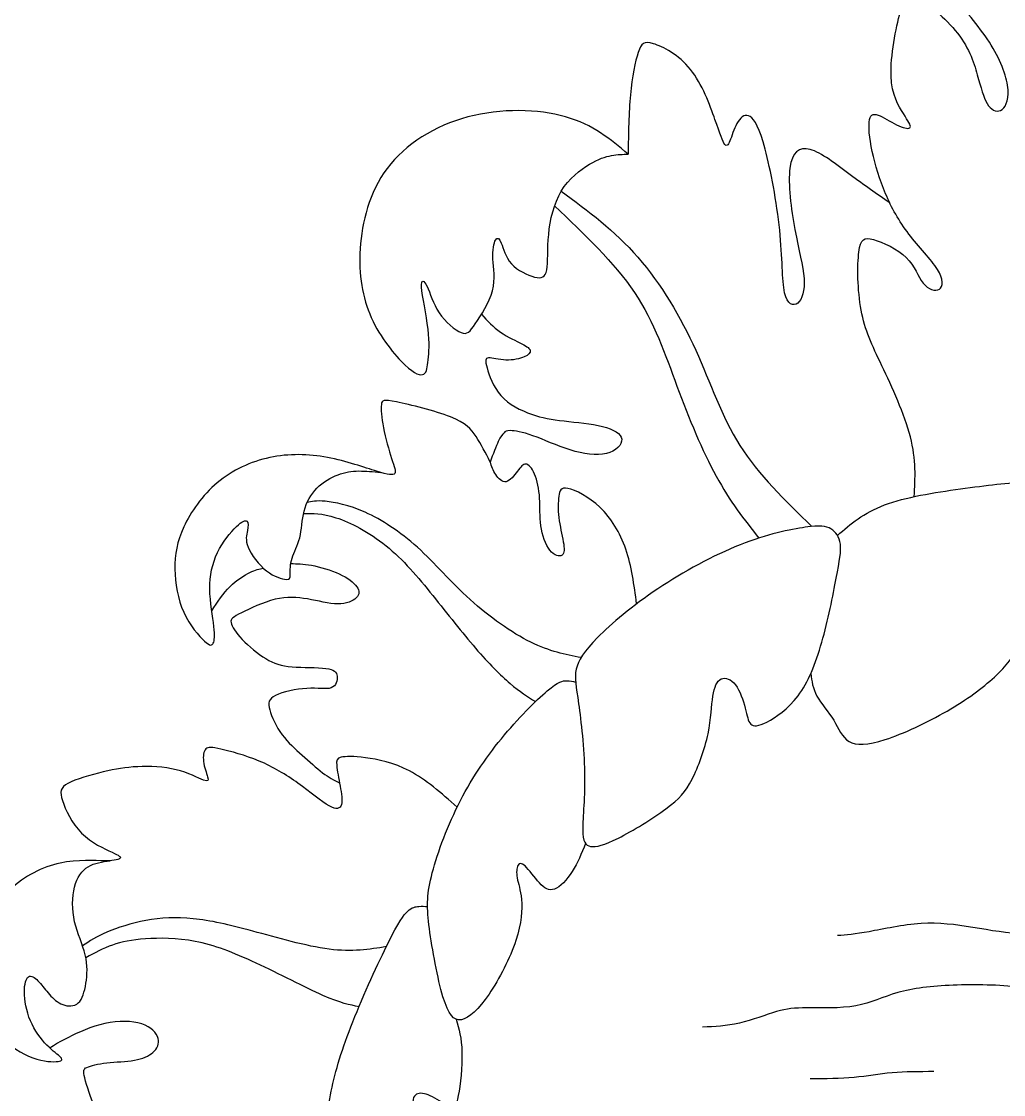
# Model space of a CAD drawing. Extents: x 0 to 176, y -12 to 176.
# Drawn here: x 29.08 to 47.76, y 82.77 to 103.18 of the extents above; entities that cross this region are included whole.
import ezdxf

# ---------------------------------------------------------------- set-up
doc = ezdxf.new("R2010")
doc.units = 0
doc.header["$MEASUREMENT"] = 0
doc.layers.add('LAYER_1', color=7, linetype='CONTINUOUS')

msp = doc.modelspace()

# ---------------------------------------------------------------- linework, layer by layer
at = {"layer": 'LAYER_1'}
for points, knots in [([(46.062, 94.1429), (46.0819, 94.4929), (46.1017, 94.8432), (45.9902, 95.2772), (45.9902, 95.2772), (45.8787, 95.7113), (45.6357, 96.2295), (45.4469, 96.6289), (45.4469, 96.6289), (45.258, 97.0283), (45.1229, 97.309), (45.0528, 97.6867), (45.0528, 97.6867), (44.9827, 98.0646), (44.9773, 98.5396), (45.0096, 98.7932), (45.0096, 98.7932), (45.042, 99.0468), (45.1123, 99.0793), (45.2877, 99.0307), (45.2877, 99.0307), (45.463, 98.9821), (45.7437, 98.8525), (45.911, 98.688), (45.911, 98.688), (46.0783, 98.5234), (46.1323, 98.3235), (46.2293, 98.2023), (46.2293, 98.2023), (46.3265, 98.0808), (46.467, 98.0375), (46.5399, 98.0861), (46.5399, 98.0861), (46.6127, 98.1347), (46.6181, 98.2752), (46.502, 98.464), (46.502, 98.464), (46.386, 98.6529), (46.1484, 98.8903), (45.9596, 99.1359), (45.9596, 99.1359), (45.7707, 99.3814), (45.6304, 99.6352), (45.5171, 99.9023), (45.5171, 99.9023), (45.4038, 100.1695), (45.3173, 100.4501), (45.2634, 100.7064), (45.2634, 100.7064), (45.2094, 100.9628), (45.1878, 101.195), (45.212, 101.311), (45.212, 101.311), (45.2364, 101.427), (45.3066, 101.427), (45.4118, 101.3813), (45.4118, 101.3813), (45.517, 101.3354), (45.6574, 101.2435), (45.7706, 101.1923), (45.7706, 101.1923), (45.884, 101.141), (45.9705, 101.1301), (45.9866, 101.1651), (45.9866, 101.1651), (46.0028, 101.2002), (45.9488, 101.2814), (45.8571, 101.4243), (45.8571, 101.4243), (45.7654, 101.5673), (45.6357, 101.7726), (45.6223, 102.1449), (45.6223, 102.1449), (45.6087, 102.5172), (45.7114, 103.0571), (45.7977, 103.3566), (45.7977, 103.3566), (45.884, 103.6561), (45.9542, 103.7155), (46.1619, 103.5995), (46.1619, 103.5995), (46.3697, 103.4835), (46.7152, 103.1919), (46.9283, 102.8978), (46.9283, 102.8978), (47.1415, 102.6037), (47.2226, 102.3068), (47.2873, 102.0747), (47.2873, 102.0747), (47.352, 101.8427), (47.4006, 101.6754), (47.4762, 101.5756), (47.4762, 101.5756), (47.5518, 101.4758), (47.6544, 101.4432), (47.7353, 101.5053), (47.7353, 101.5053), (47.8163, 101.5673), (47.8756, 101.724), (47.8379, 101.9641), (47.8379, 101.9641), (47.8001, 102.2042), (47.6651, 102.5281), (47.452, 102.8437), (47.452, 102.8437), (47.2388, 103.1595), (46.9473, 103.4673), (46.7611, 103.7263), (46.7611, 103.7263), (46.575, 103.9853), (46.4938, 104.1959), (46.4615, 104.4657), (46.4615, 104.4657), (46.4291, 104.7355), (46.4454, 105.0648), (46.4965, 105.224), (46.4965, 105.224), (46.5478, 105.3832), (46.6343, 105.3724), (46.7206, 105.3212), (46.7206, 105.3212), (46.8069, 105.2699), (46.8934, 105.178), (46.9663, 105.1591), (46.9663, 105.1591), (47.0391, 105.1403), (47.0984, 105.1943), (47.0796, 105.2752), (47.0796, 105.2752), (47.0608, 105.3562), (46.9634, 105.4642), (46.9123, 105.6989), (46.9123, 105.6989), (46.861, 105.9336), (46.8555, 106.2954), (46.8959, 106.6272), (46.8959, 106.6272), (46.9364, 106.9592), (47.0229, 107.2615), (47.1578, 107.3721), (47.1578, 107.3721), (47.2927, 107.4828), (47.4763, 107.4017), (47.7299, 107.2372), (47.7299, 107.2372), (47.9835, 107.0726), (48.3074, 106.8242), (48.5367, 106.5139), (48.5367, 106.5139), (48.766, 106.2036), (48.9012, 105.8311), (49.036, 105.4588), (49.036, 105.4588), (49.1763, 105.8042), (49.3167, 106.1497), (49.6027, 106.5463), (49.6027, 106.5463), (49.8887, 106.943), (50.3205, 107.391), (50.7981, 107.6662), (50.7981, 107.6662), (51.2758, 107.9415), (51.7994, 108.0441), (52.3121, 108.0494), (52.3121, 108.0494), (52.8248, 108.055), (53.3269, 107.963), (53.7666, 107.758), (53.7666, 107.758), (54.2065, 107.5529), (54.5844, 107.2344), (54.8596, 106.8756), (54.8596, 106.8756), (55.1348, 106.5166), (55.3075, 106.1172), (55.375, 105.7341), (55.375, 105.7341), (55.4425, 105.3509), (55.4046, 104.9838), (55.2887, 104.6816), (55.2887, 104.6816), (55.1727, 104.3794), (54.9783, 104.1418), (54.8624, 104.0258), (54.8624, 104.0258), (54.7464, 103.9098), (54.7084, 103.9152), (54.6923, 104.0014), (54.6923, 104.0014), (54.6761, 104.0879), (54.6815, 104.2552), (54.703, 104.4548), (54.703, 104.4548), (54.7246, 104.6545), (54.7625, 104.8867), (54.7868, 105.0809), (54.7868, 105.0809), (54.811, 105.2752), (54.8219, 105.4318), (54.8165, 105.537), (54.8165, 105.537), (54.8111, 105.6422), (54.7895, 105.6962), (54.7464, 105.6989), (54.7464, 105.6989), (54.7032, 105.7017), (54.6383, 105.653), (54.5898, 105.5613), (54.5898, 105.5613), (54.5412, 105.4697), (54.5087, 105.3345), (54.4764, 105.2321), (54.4764, 105.2321), (54.4441, 105.1295), (54.4116, 105.0594), (54.3605, 105.0459), (54.3605, 105.0459), (54.3092, 105.0324), (54.2389, 105.0757), (54.1715, 105.1835), (54.1715, 105.1835), (54.1041, 105.2915), (54.0392, 105.4642), (53.9853, 105.7043), (53.9853, 105.7043), (53.9314, 105.9444), (53.888, 106.2522), (53.7397, 106.4951), (53.7397, 106.4951), (53.5914, 106.7379), (53.3375, 106.9161), (53.0974, 106.9862), (53.0974, 106.9862), (52.8572, 107.0565), (52.6306, 107.0185), (52.5199, 106.9728), (52.5199, 106.9728), (52.4093, 106.9269), (52.4147, 106.8729), (52.4983, 106.8189), (52.4983, 106.8189), (52.582, 106.7649), (52.7439, 106.711), (52.9003, 106.5869), (52.9003, 106.5869), (53.0569, 106.4627), (53.2081, 106.2683), (53.2971, 106.0767), (53.2971, 106.0767), (53.3861, 105.8852), (53.4133, 105.6962), (53.4106, 105.5884), (53.4106, 105.5884), (53.4079, 105.4804), (53.3753, 105.4533), (53.2512, 105.4613), (53.2512, 105.4613), (53.1271, 105.4695), (52.9112, 105.5127), (52.7412, 105.618), (52.7412, 105.618), (52.5712, 105.7233), (52.447, 105.8906), (52.3688, 105.9742), (52.3688, 105.9742), (52.2906, 106.0579), (52.2581, 106.0579), (52.2366, 106.0094), (52.2366, 106.0094), (52.2151, 105.9608), (52.2042, 105.8635), (52.2338, 105.7745), (52.2338, 105.7745), (52.2635, 105.6856), (52.3338, 105.6044), (52.3607, 105.4912), (52.3607, 105.4912), (52.3878, 105.3779), (52.3715, 105.232), (52.2043, 105.2104), (52.2043, 105.2104), (52.037, 105.1889), (51.7184, 105.2915), (51.3812, 105.4561), (51.3812, 105.4561), (51.0439, 105.6207), (50.6875, 105.8474), (50.3638, 105.9229), (50.3638, 105.9229), (50.0399, 105.9985), (49.7484, 105.9229), (49.5326, 105.8204), (49.5326, 105.8204), (49.3167, 105.7179), (49.1763, 105.5883), (49.036, 105.4588)], [0, 0, 0, 0, 0.0133333, 0.0133333, 0.0133333, 0.0133333, 0.0266667, 0.0266667, 0.0266667, 0.0266667, 0.04, 0.04, 0.04, 0.04, 0.0533333, 0.0533333, 0.0533333, 0.0533333, 0.0666667, 0.0666667, 0.0666667, 0.0666667, 0.08, 0.08, 0.08, 0.08, 0.0933333, 0.0933333, 0.0933333, 0.0933333, 0.1066667, 0.1066667, 0.1066667, 0.1066667, 0.12, 0.12, 0.12, 0.12, 0.1333333, 0.1333333, 0.1333333, 0.1333333, 0.1466667, 0.1466667, 0.1466667, 0.1466667, 0.16, 0.16, 0.16, 0.16, 0.1733333, 0.1733333, 0.1733333, 0.1733333, 0.1866667, 0.1866667, 0.1866667, 0.1866667, 0.2, 0.2, 0.2, 0.2, 0.2133333, 0.2133333, 0.2133333, 0.2133333, 0.2266667, 0.2266667, 0.2266667, 0.2266667, 0.24, 0.24, 0.24, 0.24, 0.2533333, 0.2533333, 0.2533333, 0.2533333, 0.2666667, 0.2666667, 0.2666667, 0.2666667, 0.28, 0.28, 0.28, 0.28, 0.2933333, 0.2933333, 0.2933333, 0.2933333, 0.3066667, 0.3066667, 0.3066667, 0.3066667, 0.32, 0.32, 0.32, 0.32, 0.3333333, 0.3333333, 0.3333333, 0.3333333, 0.3466667, 0.3466667, 0.3466667, 0.3466667, 0.36, 0.36, 0.36, 0.36, 0.3733333, 0.3733333, 0.3733333, 0.3733333, 0.3866667, 0.3866667, 0.3866667, 0.3866667, 0.4, 0.4, 0.4, 0.4, 0.4133333, 0.4133333, 0.4133333, 0.4133333, 0.4266667, 0.4266667, 0.4266667, 0.4266667, 0.44, 0.44, 0.44, 0.44, 0.4533333, 0.4533333, 0.4533333, 0.4533333, 0.4666667, 0.4666667, 0.4666667, 0.4666667, 0.48, 0.48, 0.48, 0.48, 0.4933333, 0.4933333, 0.4933333, 0.4933333, 0.5066667, 0.5066667, 0.5066667, 0.5066667, 0.52, 0.52, 0.52, 0.52, 0.5333333, 0.5333333, 0.5333333, 0.5333333, 0.5466667, 0.5466667, 0.5466667, 0.5466667, 0.56, 0.56, 0.56, 0.56, 0.5733333, 0.5733333, 0.5733333, 0.5733333, 0.5866667, 0.5866667, 0.5866667, 0.5866667, 0.6, 0.6, 0.6, 0.6, 0.6133333, 0.6133333, 0.6133333, 0.6133333, 0.6266667, 0.6266667, 0.6266667, 0.6266667, 0.64, 0.64, 0.64, 0.64, 0.6533333, 0.6533333, 0.6533333, 0.6533333, 0.6666667, 0.6666667, 0.6666667, 0.6666667, 0.68, 0.68, 0.68, 0.68, 0.6933333, 0.6933333, 0.6933333, 0.6933333, 0.7066667, 0.7066667, 0.7066667, 0.7066667, 0.72, 0.72, 0.72, 0.72, 0.7333333, 0.7333333, 0.7333333, 0.7333333, 0.7466667, 0.7466667, 0.7466667, 0.7466667, 0.76, 0.76, 0.76, 0.76, 0.7733333, 0.7733333, 0.7733333, 0.7733333, 0.7866667, 0.7866667, 0.7866667, 0.7866667, 0.8, 0.8, 0.8, 0.8, 0.8133333, 0.8133333, 0.8133333, 0.8133333, 0.8266667, 0.8266667, 0.8266667, 0.8266667, 0.84, 0.84, 0.84, 0.84, 0.8533333, 0.8533333, 0.8533333, 0.8533333, 0.8666667, 0.8666667, 0.8666667, 0.8666667, 0.88, 0.88, 0.88, 0.88, 0.8933333, 0.8933333, 0.8933333, 0.8933333, 0.9066667, 0.9066667, 0.9066667, 0.9066667, 0.92, 0.92, 0.92, 0.92, 0.9333333, 0.9333333, 0.9333333, 0.9333333, 0.9466667, 0.9466667, 0.9466667, 0.9466667, 0.96, 0.96, 0.96, 0.96, 0.9733333, 0.9733333, 0.9733333, 0.9733333, 1, 1, 1, 1]), ([(45.5962, 99.7275), (45.3521, 99.896), (45.108, 100.0647), (44.843, 100.2623), (44.843, 100.2623), (44.5779, 100.4599), (44.2917, 100.6867), (44.0813, 100.7434), (44.0813, 100.7434), (43.8708, 100.8001), (43.7359, 100.6867), (43.6981, 100.3899), (43.6981, 100.3899), (43.6603, 100.0931), (43.7197, 99.6126), (43.7925, 99.2214), (43.7925, 99.2214), (43.8654, 98.8301), (43.9518, 98.5277), (43.968, 98.293), (43.968, 98.293), (43.9842, 98.0582), (43.9302, 97.8909), (43.8466, 97.8235), (43.8466, 97.8235), (43.7629, 97.756), (43.6495, 97.7884), (43.5982, 98.0204), (43.5982, 98.0204), (43.5469, 98.2525), (43.5578, 98.6843), (43.5038, 99.2105), (43.5038, 99.2105), (43.4498, 99.7367), (43.3311, 100.3574), (43.2259, 100.7514), (43.2259, 100.7514), (43.1207, 101.1454), (43.0288, 101.3127), (42.9425, 101.3694), (42.9425, 101.3694), (42.8562, 101.4261), (42.7751, 101.372), (42.7131, 101.2749), (42.7131, 101.2749), (42.6511, 101.1778), (42.6078, 101.0374), (42.5701, 100.9403), (42.5701, 100.9403), (42.5323, 100.8432), (42.4999, 100.7892), (42.4595, 100.8378), (42.4595, 100.8378), (42.419, 100.8864), (42.3703, 101.0375), (42.2732, 101.3127), (42.2732, 101.3127), (42.1761, 101.5879), (42.0304, 101.9874), (41.8065, 102.2653), (41.8065, 102.2653), (41.5825, 102.5432), (41.2801, 102.6998), (41.102, 102.7538), (41.102, 102.7538), (40.9239, 102.8078), (40.8699, 102.7591), (40.8133, 102.5892), (40.8133, 102.5892), (40.7566, 102.4192), (40.6972, 102.1276), (40.6649, 101.785), (40.6649, 101.785), (40.6325, 101.4423), (40.6271, 101.0482), (40.6217, 100.6543), (40.6217, 100.6543), (40.2871, 100.9349), (39.9524, 101.2156), (39.4316, 101.364), (39.4316, 101.364), (38.9108, 101.5124), (38.2037, 101.5286), (37.5723, 101.3613), (37.5723, 101.3613), (36.9408, 101.194), (36.3848, 100.8431), (36.0394, 100.3844), (36.0394, 100.3844), (35.694, 99.9256), (35.5591, 99.3589), (35.5267, 98.8597), (35.5267, 98.8597), (35.4943, 98.3605), (35.5646, 97.9286), (35.7372, 97.5455), (35.7372, 97.5455), (35.9099, 97.1623), (36.1853, 96.8276), (36.3768, 96.6468), (36.3768, 96.6468), (36.5684, 96.466), (36.6763, 96.439), (36.7356, 96.4741), (36.7356, 96.4741), (36.795, 96.5092), (36.8058, 96.6064), (36.8193, 96.744), (36.8193, 96.744), (36.8328, 96.8816), (36.849, 97.0598), (36.8167, 97.3296), (36.8167, 97.3296), (36.7843, 97.5994), (36.7032, 97.9611), (36.6925, 98.1257), (36.6925, 98.1257), (36.6817, 98.2903), (36.7411, 98.2579), (36.7977, 98.1392), (36.7977, 98.1392), (36.8544, 98.0204), (36.9085, 97.8153), (37.0272, 97.6372), (37.0272, 97.6372), (37.1459, 97.4591), (37.3294, 97.308), (37.4454, 97.2621), (37.4454, 97.2621), (37.5614, 97.2162), (37.6101, 97.2757), (37.7153, 97.4294), (37.7153, 97.4294), (37.8205, 97.5832), (37.9825, 97.8315), (38.0419, 98.0581), (38.0419, 98.0581), (38.1013, 98.2848), (38.058, 98.49), (38.0499, 98.66), (38.0499, 98.66), (38.0418, 98.83), (38.0689, 98.965), (38.1012, 99.0216), (38.1012, 99.0216), (38.1335, 99.0783), (38.1714, 99.0567), (38.2091, 98.9623), (38.2091, 98.9623), (38.2468, 98.8678), (38.2847, 98.7005), (38.4007, 98.571), (38.4007, 98.571), (38.5167, 98.4415), (38.7111, 98.3496), (38.8433, 98.3172), (38.8433, 98.3172), (38.9755, 98.2848), (39.0458, 98.3119), (39.0727, 98.4522), (39.0727, 98.4522), (39.0997, 98.5925), (39.0835, 98.8462), (39.1104, 99.1268), (39.1104, 99.1268), (39.1374, 99.4075), (39.2077, 99.7152), (39.3506, 99.9526), (39.3506, 99.9526), (39.4936, 100.1901), (39.7096, 100.3575), (39.8836, 100.4613), (39.8836, 100.4613), (40.0576, 100.5652), (40.19, 100.6058), (40.306, 100.6273), (40.306, 100.6273), (40.422, 100.6489), (40.5219, 100.6516), (40.6217, 100.6543)], [0, 0, 0, 0, 0.0217391, 0.0217391, 0.0217391, 0.0217391, 0.0434783, 0.0434783, 0.0434783, 0.0434783, 0.0652174, 0.0652174, 0.0652174, 0.0652174, 0.0869565, 0.0869565, 0.0869565, 0.0869565, 0.1086957, 0.1086957, 0.1086957, 0.1086957, 0.1304348, 0.1304348, 0.1304348, 0.1304348, 0.1521739, 0.1521739, 0.1521739, 0.1521739, 0.173913, 0.173913, 0.173913, 0.173913, 0.1956522, 0.1956522, 0.1956522, 0.1956522, 0.2173913, 0.2173913, 0.2173913, 0.2173913, 0.2391304, 0.2391304, 0.2391304, 0.2391304, 0.2608696, 0.2608696, 0.2608696, 0.2608696, 0.2826087, 0.2826087, 0.2826087, 0.2826087, 0.3043478, 0.3043478, 0.3043478, 0.3043478, 0.326087, 0.326087, 0.326087, 0.326087, 0.3478261, 0.3478261, 0.3478261, 0.3478261, 0.3695652, 0.3695652, 0.3695652, 0.3695652, 0.3913043, 0.3913043, 0.3913043, 0.3913043, 0.4130435, 0.4130435, 0.4130435, 0.4130435, 0.4347826, 0.4347826, 0.4347826, 0.4347826, 0.4565217, 0.4565217, 0.4565217, 0.4565217, 0.4782609, 0.4782609, 0.4782609, 0.4782609, 0.5, 0.5, 0.5, 0.5, 0.5217391, 0.5217391, 0.5217391, 0.5217391, 0.5434783, 0.5434783, 0.5434783, 0.5434783, 0.5652174, 0.5652174, 0.5652174, 0.5652174, 0.5869565, 0.5869565, 0.5869565, 0.5869565, 0.6086957, 0.6086957, 0.6086957, 0.6086957, 0.6304348, 0.6304348, 0.6304348, 0.6304348, 0.6521739, 0.6521739, 0.6521739, 0.6521739, 0.673913, 0.673913, 0.673913, 0.673913, 0.6956522, 0.6956522, 0.6956522, 0.6956522, 0.7173913, 0.7173913, 0.7173913, 0.7173913, 0.7391304, 0.7391304, 0.7391304, 0.7391304, 0.7608696, 0.7608696, 0.7608696, 0.7608696, 0.7826087, 0.7826087, 0.7826087, 0.7826087, 0.8043478, 0.8043478, 0.8043478, 0.8043478, 0.826087, 0.826087, 0.826087, 0.826087, 0.8478261, 0.8478261, 0.8478261, 0.8478261, 0.8695652, 0.8695652, 0.8695652, 0.8695652, 0.8913043, 0.8913043, 0.8913043, 0.8913043, 0.9130435, 0.9130435, 0.9130435, 0.9130435, 0.9347826, 0.9347826, 0.9347826, 0.9347826, 0.9565217, 0.9565217, 0.9565217, 0.9565217, 1, 1, 1, 1]), ([(39.3507, 99.9527), (39.8588, 99.5752), (40.3672, 99.1977), (40.8075, 98.6933), (40.8075, 98.6933), (41.2477, 98.1888), (41.6203, 97.5571), (41.9062, 96.9284), (41.9062, 96.9284), (42.1922, 96.2997), (42.3921, 95.6735), (42.7461, 95.1152), (42.7461, 95.1152), (43.1, 94.5568), (43.6083, 94.0659), (44.1166, 93.5752)], [0, 0, 0, 0, 0.2, 0.2, 0.2, 0.2, 0.4, 0.4, 0.4, 0.4, 0.6, 0.6, 0.6, 0.6, 1, 1, 1, 1]), ([(39.2214, 99.6685), (39.7889, 99.1321), (40.3565, 98.5956), (40.74, 98.0251), (40.74, 98.0251), (41.1236, 97.4547), (41.3235, 96.8502), (41.55, 96.2403), (41.55, 96.2403), (41.7767, 95.6304), (42.0304, 95.0152), (42.2944, 94.5333), (42.2944, 94.5333), (42.5586, 94.0513), (42.8332, 93.7025), (43.1077, 93.3539)], [0, 0, 0, 0, 0.2, 0.2, 0.2, 0.2, 0.4, 0.4, 0.4, 0.4, 0.6, 0.6, 0.6, 0.6, 1, 1, 1, 1]), ([(37.8327, 97.6093), (37.9445, 97.4882), (38.0564, 97.3669), (38.1945, 97.27), (38.1945, 97.27), (38.3327, 97.1731), (38.4973, 97.1001), (38.6026, 97.0463), (38.6026, 97.0463), (38.7078, 96.9923), (38.7537, 96.9572), (38.7591, 96.9181), (38.7591, 96.9181), (38.7646, 96.8789), (38.7294, 96.8357), (38.6458, 96.7994), (38.6458, 96.7994), (38.5622, 96.7629), (38.4298, 96.7332), (38.2976, 96.7386), (38.2976, 96.7386), (38.1654, 96.7439), (38.0331, 96.7846), (37.967, 96.7805), (37.967, 96.7805), (37.9009, 96.7764), (37.9009, 96.7278), (37.9386, 96.5916), (37.9386, 96.5916), (37.9764, 96.4552), (38.0521, 96.2312), (38.2031, 96.0626), (38.2031, 96.0626), (38.3543, 95.8939), (38.581, 95.7806), (38.7847, 95.7091), (38.7847, 95.7091), (38.9885, 95.6376), (39.1694, 95.6078), (39.4028, 95.5809), (39.4028, 95.5809), (39.6362, 95.5539), (39.9222, 95.5296), (40.1353, 95.4757), (40.1353, 95.4757), (40.3485, 95.4217), (40.489, 95.3379), (40.4998, 95.2341), (40.4998, 95.2341), (40.5106, 95.1302), (40.3917, 95.006), (40.2069, 94.9614), (40.2069, 94.9614), (40.0221, 94.9169), (39.7711, 94.9521), (39.5188, 95.0303), (39.5188, 95.0303), (39.2666, 95.1085), (39.0127, 95.2301), (38.8118, 95.3016), (38.8118, 95.3016), (38.6108, 95.373), (38.4622, 95.3947), (38.3813, 95.3974), (38.3813, 95.3974), (38.3004, 95.4001), (38.2868, 95.3838), (38.2611, 95.3559), (38.2611, 95.3559), (38.2354, 95.3279), (38.1973, 95.2878), (38.1516, 95.1935), (38.1516, 95.1935), (38.1057, 95.0991), (38.0518, 94.9499), (37.9981, 94.801), (37.9981, 94.801), (37.9118, 94.971), (37.8253, 95.141), (37.7309, 95.2839), (37.7309, 95.2839), (37.6365, 95.427), (37.5339, 95.543), (37.2424, 95.6591), (37.2424, 95.6591), (36.951, 95.7751), (36.4706, 95.8912), (36.217, 95.9425), (36.217, 95.9425), (35.9633, 95.9938), (35.9363, 95.9802), (35.9282, 95.8939), (35.9282, 95.8939), (35.9201, 95.8075), (35.9309, 95.6483), (35.9686, 95.4527), (35.9686, 95.4527), (36.0064, 95.257), (36.0713, 95.0249), (36.1224, 94.8658), (36.1224, 94.8658), (36.1737, 94.7066), (36.2117, 94.6201), (36.1834, 94.5824), (36.1834, 94.5824), (36.155, 94.5446), (36.0604, 94.5553), (35.8379, 94.6241), (35.8379, 94.6241), (35.6152, 94.6929), (35.2643, 94.8198), (34.9028, 94.8873), (34.9028, 94.8873), (34.5411, 94.9547), (34.1687, 94.9629), (33.8071, 94.886), (33.8071, 94.886), (33.4455, 94.809), (33.0946, 94.6471), (32.8085, 94.407), (32.8085, 94.407), (32.5225, 94.1669), (32.3012, 93.8483), (32.1704, 93.5664), (32.1704, 93.5664), (32.0396, 93.2844), (31.9989, 93.0386), (32.003, 92.7662), (32.003, 92.7662), (32.007, 92.4936), (32.0557, 92.194), (32.1689, 91.9431), (32.1689, 91.9431), (32.2823, 91.6922), (32.4605, 91.4896), (32.5669, 91.3939), (32.5669, 91.3939), (32.6735, 91.2981), (32.7088, 91.3089), (32.7317, 91.3573), (32.7317, 91.3573), (32.7546, 91.4059), (32.7655, 91.4925), (32.7439, 91.6746), (32.7439, 91.6746), (32.7223, 91.8567), (32.6683, 92.1347), (32.6656, 92.3883), (32.6656, 92.3883), (32.6628, 92.642), (32.7115, 92.8715), (32.8112, 93.0778), (32.8112, 93.0778), (32.9111, 93.2843), (33.0623, 93.4679), (33.1702, 93.5717), (33.1702, 93.5717), (33.2782, 93.6756), (33.3429, 93.6999), (33.3725, 93.6757), (33.3725, 93.6757), (33.4023, 93.6513), (33.3969, 93.5784), (33.3807, 93.4961), (33.3807, 93.4961), (33.3646, 93.4139), (33.3374, 93.322), (33.3954, 93.1804), (33.3954, 93.1804), (33.4534, 93.0388), (33.5966, 92.8471), (33.7436, 92.7311), (33.7436, 92.7311), (33.8906, 92.615), (34.0419, 92.5745), (34.1174, 92.5691), (34.1174, 92.5691), (34.1929, 92.5636), (34.1929, 92.5935), (34.1929, 92.6663), (34.1929, 92.6663), (34.1929, 92.7392), (34.1929, 92.8552), (34.2293, 92.9726), (34.2293, 92.9726), (34.2657, 93.0899), (34.3387, 93.2088), (34.3764, 93.3611), (34.3764, 93.3611), (34.4142, 93.5136), (34.417, 93.6999), (34.4601, 93.8685), (34.4601, 93.8685), (34.5033, 94.0371), (34.587, 94.1884), (34.7029, 94.3056), (34.7029, 94.3056), (34.819, 94.423), (34.9675, 94.5069), (35.1038, 94.558), (35.1038, 94.558), (35.24, 94.6093), (35.3642, 94.6283), (35.4975, 94.63), (35.4975, 94.63), (35.6308, 94.6317), (35.7734, 94.6163), (35.9158, 94.6009)], [0, 0, 0, 0, 0.0188679, 0.0188679, 0.0188679, 0.0188679, 0.0377358, 0.0377358, 0.0377358, 0.0377358, 0.0566038, 0.0566038, 0.0566038, 0.0566038, 0.0754717, 0.0754717, 0.0754717, 0.0754717, 0.0943396, 0.0943396, 0.0943396, 0.0943396, 0.1132075, 0.1132075, 0.1132075, 0.1132075, 0.1320755, 0.1320755, 0.1320755, 0.1320755, 0.1509434, 0.1509434, 0.1509434, 0.1509434, 0.1698113, 0.1698113, 0.1698113, 0.1698113, 0.1886792, 0.1886792, 0.1886792, 0.1886792, 0.2075472, 0.2075472, 0.2075472, 0.2075472, 0.2264151, 0.2264151, 0.2264151, 0.2264151, 0.245283, 0.245283, 0.245283, 0.245283, 0.2641509, 0.2641509, 0.2641509, 0.2641509, 0.2830189, 0.2830189, 0.2830189, 0.2830189, 0.3018868, 0.3018868, 0.3018868, 0.3018868, 0.3207547, 0.3207547, 0.3207547, 0.3207547, 0.3396226, 0.3396226, 0.3396226, 0.3396226, 0.3584906, 0.3584906, 0.3584906, 0.3584906, 0.3773585, 0.3773585, 0.3773585, 0.3773585, 0.3962264, 0.3962264, 0.3962264, 0.3962264, 0.4150943, 0.4150943, 0.4150943, 0.4150943, 0.4339623, 0.4339623, 0.4339623, 0.4339623, 0.4528302, 0.4528302, 0.4528302, 0.4528302, 0.4716981, 0.4716981, 0.4716981, 0.4716981, 0.490566, 0.490566, 0.490566, 0.490566, 0.509434, 0.509434, 0.509434, 0.509434, 0.5283019, 0.5283019, 0.5283019, 0.5283019, 0.5471698, 0.5471698, 0.5471698, 0.5471698, 0.5660377, 0.5660377, 0.5660377, 0.5660377, 0.5849057, 0.5849057, 0.5849057, 0.5849057, 0.6037736, 0.6037736, 0.6037736, 0.6037736, 0.6226415, 0.6226415, 0.6226415, 0.6226415, 0.6415094, 0.6415094, 0.6415094, 0.6415094, 0.6603774, 0.6603774, 0.6603774, 0.6603774, 0.6792453, 0.6792453, 0.6792453, 0.6792453, 0.6981132, 0.6981132, 0.6981132, 0.6981132, 0.7169811, 0.7169811, 0.7169811, 0.7169811, 0.7358491, 0.7358491, 0.7358491, 0.7358491, 0.754717, 0.754717, 0.754717, 0.754717, 0.7735849, 0.7735849, 0.7735849, 0.7735849, 0.7924528, 0.7924528, 0.7924528, 0.7924528, 0.8113208, 0.8113208, 0.8113208, 0.8113208, 0.8301887, 0.8301887, 0.8301887, 0.8301887, 0.8490566, 0.8490566, 0.8490566, 0.8490566, 0.8679245, 0.8679245, 0.8679245, 0.8679245, 0.8867925, 0.8867925, 0.8867925, 0.8867925, 0.9056604, 0.9056604, 0.9056604, 0.9056604, 0.9245283, 0.9245283, 0.9245283, 0.9245283, 0.9433962, 0.9433962, 0.9433962, 0.9433962, 0.9622642, 0.9622642, 0.9622642, 0.9622642, 1, 1, 1, 1]), ([(40.7834, 92.1036), (40.7352, 92.4628), (40.6869, 92.8221), (40.5779, 93.1407), (40.5779, 93.1407), (40.4687, 93.4593), (40.2987, 93.7374), (40.0856, 93.9397), (40.0856, 93.9397), (39.8724, 94.1421), (39.6159, 94.2691), (39.477, 94.2973), (39.477, 94.2973), (39.338, 94.3257), (39.3164, 94.2555), (39.3029, 94.149), (39.3029, 94.149), (39.2895, 94.0424), (39.2841, 93.8992), (39.3029, 93.7428), (39.3029, 93.7428), (39.3218, 93.5862), (39.3651, 93.4162), (39.388, 93.2854), (39.388, 93.2854), (39.4109, 93.1545), (39.4136, 93.0626), (39.3651, 93.029), (39.3651, 93.029), (39.3165, 92.9952), (39.2165, 93.0196), (39.1343, 93.1233), (39.1343, 93.1233), (39.052, 93.2273), (38.9871, 93.4108), (38.9616, 93.5889), (38.9616, 93.5889), (38.9359, 93.767), (38.9494, 93.9397), (38.9387, 94.111), (38.9387, 94.111), (38.9279, 94.2824), (38.8927, 94.4525), (38.8428, 94.5712), (38.8428, 94.5712), (38.7929, 94.69), (38.728, 94.7574), (38.6742, 94.7614), (38.6742, 94.7614), (38.6202, 94.7655), (38.5769, 94.7061), (38.5163, 94.6252), (38.5163, 94.6252), (38.4556, 94.5443), (38.3773, 94.4416), (38.3017, 94.4268), (38.3017, 94.4268), (38.2262, 94.412), (38.1533, 94.485), (38.1032, 94.5618), (38.1032, 94.5618), (38.053, 94.6388), (38.0255, 94.7199), (37.9981, 94.801)], [0, 0, 0, 0, 0.0588235, 0.0588235, 0.0588235, 0.0588235, 0.1176471, 0.1176471, 0.1176471, 0.1176471, 0.1764706, 0.1764706, 0.1764706, 0.1764706, 0.2352941, 0.2352941, 0.2352941, 0.2352941, 0.2941176, 0.2941176, 0.2941176, 0.2941176, 0.3529412, 0.3529412, 0.3529412, 0.3529412, 0.4117647, 0.4117647, 0.4117647, 0.4117647, 0.4705882, 0.4705882, 0.4705882, 0.4705882, 0.5294118, 0.5294118, 0.5294118, 0.5294118, 0.5882353, 0.5882353, 0.5882353, 0.5882353, 0.6470588, 0.6470588, 0.6470588, 0.6470588, 0.7058824, 0.7058824, 0.7058824, 0.7058824, 0.7647059, 0.7647059, 0.7647059, 0.7647059, 0.8235294, 0.8235294, 0.8235294, 0.8235294, 0.8823529, 0.8823529, 0.8823529, 0.8823529, 1, 1, 1, 1]), ([(44.6019, 93.4057), (44.8513, 93.62), (45.1009, 93.8343), (45.4995, 93.9846), (45.4995, 93.9846), (45.8981, 94.1349), (46.446, 94.2214), (46.9412, 94.2901), (46.9412, 94.2901), (47.4364, 94.3589), (47.8789, 94.4103), (48.1825, 94.4238), (48.1825, 94.4238), (48.4861, 94.4372), (48.6507, 94.4129), (48.7775, 94.3725), (48.7775, 94.3725), (48.9043, 94.332), (48.9936, 94.2753), (49.0486, 94.2038), (49.0486, 94.2038), (49.1038, 94.1323), (49.1251, 94.0458), (49.1464, 93.9595)], [0, 0, 0, 0, 0.1428571, 0.1428571, 0.1428571, 0.1428571, 0.2857143, 0.2857143, 0.2857143, 0.2857143, 0.4285714, 0.4285714, 0.4285714, 0.4285714, 0.5714286, 0.5714286, 0.5714286, 0.5714286, 0.7142857, 0.7142857, 0.7142857, 0.7142857, 1, 1, 1, 1]), ([(39.7266, 91.0813), (39.4289, 91.1391), (39.1311, 91.1969), (38.769, 91.3755), (38.769, 91.3755), (38.4069, 91.5541), (37.9805, 91.8539), (37.6149, 92.1857), (37.6149, 92.1857), (37.2492, 92.5176), (36.9442, 92.882), (36.6151, 93.1788), (36.6151, 93.1788), (36.2858, 93.4756), (35.9322, 93.7051), (35.6206, 93.8453), (35.6206, 93.8453), (35.3089, 93.9857), (35.039, 94.037), (34.8623, 94.0535), (34.8623, 94.0535), (34.6854, 94.07), (34.6015, 94.0517), (34.5177, 94.0334)], [0, 0, 0, 0, 0.1428571, 0.1428571, 0.1428571, 0.1428571, 0.2857143, 0.2857143, 0.2857143, 0.2857143, 0.4285714, 0.4285714, 0.4285714, 0.4285714, 0.5714286, 0.5714286, 0.5714286, 0.5714286, 0.7142857, 0.7142857, 0.7142857, 0.7142857, 1, 1, 1, 1]), ([(34.4486, 93.8188), (34.6229, 93.8249), (34.7973, 93.8311), (35.0652, 93.7425), (35.0652, 93.7425), (35.3331, 93.6538), (35.6948, 93.4702), (36.0172, 93.2099), (36.0172, 93.2099), (36.3397, 92.9494), (36.6231, 92.6121), (36.9051, 92.2627), (36.9051, 92.2627), (37.1871, 91.9132), (37.4678, 91.5515), (37.7187, 91.26), (37.7187, 91.26), (37.9697, 90.9686), (38.191, 90.7473), (38.3764, 90.5903), (38.3764, 90.5903), (38.5618, 90.4332), (38.7114, 90.3401), (38.861, 90.2472)], [0, 0, 0, 0, 0.1428571, 0.1428571, 0.1428571, 0.1428571, 0.2857143, 0.2857143, 0.2857143, 0.2857143, 0.4285714, 0.4285714, 0.4285714, 0.4285714, 0.5714286, 0.5714286, 0.5714286, 0.5714286, 0.7142857, 0.7142857, 0.7142857, 0.7142857, 1, 1, 1, 1]), ([(44.5796, 92.593), (44.5162, 92.2638), (44.423, 91.7861), (44.305, 91.3733), (44.305, 91.3733), (44.1869, 90.9603), (44.0437, 90.6121), (43.8535, 90.3572), (43.8535, 90.3572), (43.6633, 90.1021), (43.4257, 89.9402), (43.2612, 89.8566), (43.2612, 89.8566), (43.0966, 89.7729), (43.0047, 89.7675), (42.9522, 89.8187), (42.9522, 89.8187), (42.8995, 89.87), (42.886, 89.978), (42.8483, 90.1236), (42.8483, 90.1236), (42.8104, 90.2694), (42.7484, 90.453), (42.6634, 90.5635), (42.6634, 90.5635), (42.5784, 90.6741), (42.4704, 90.7121), (42.3909, 90.6756), (42.3909, 90.6756), (42.3112, 90.6391), (42.2599, 90.5285), (42.233, 90.3504), (42.233, 90.3504), (42.2059, 90.1723), (42.2032, 89.9267), (42.1412, 89.6353), (42.1412, 89.6353), (42.0791, 89.3439), (41.9577, 89.0064), (41.8363, 88.769), (41.8363, 88.769), (41.7149, 88.5315), (41.5934, 88.3939), (41.3411, 88.2077), (41.3411, 88.2077), (41.0887, 88.0215), (40.7055, 87.7867), (40.4357, 87.6504), (40.4357, 87.6504), (40.1658, 87.5142), (40.0092, 87.4763), (39.9081, 87.4924), (39.9081, 87.4924), (39.8069, 87.5087), (39.7609, 87.5788), (39.7596, 87.8123), (39.7596, 87.8123), (39.7582, 88.0457), (39.8015, 88.4424), (39.7935, 88.8985), (39.7935, 88.8985), (39.7853, 89.3545), (39.7259, 89.87), (39.6788, 90.2047), (39.6788, 90.2047), (39.6315, 90.5393), (39.5963, 90.6931), (39.6341, 90.8591), (39.6341, 90.8591), (39.6719, 91.025), (39.7826, 91.2033), (40.0402, 91.4636), (40.0402, 91.4636), (40.298, 91.724), (40.7028, 92.0667), (41.1885, 92.3918), (41.1885, 92.3918), (41.6743, 92.717), (42.2411, 93.0248), (42.7497, 93.2258), (42.7497, 93.2258), (43.2584, 93.4268), (43.7092, 93.5214), (43.9912, 93.5604), (43.9912, 93.5604), (44.2731, 93.5996), (44.3865, 93.5833), (44.4782, 93.5281), (44.4782, 93.5281), (44.5699, 93.4728), (44.6402, 93.3782), (44.6584, 93.2406), (44.6584, 93.2406), (44.6767, 93.103), (44.643, 92.9222), (44.5796, 92.593)], [0, 0, 0, 0, 0.04, 0.04, 0.04, 0.04, 0.08, 0.08, 0.08, 0.08, 0.12, 0.12, 0.12, 0.12, 0.16, 0.16, 0.16, 0.16, 0.2, 0.2, 0.2, 0.2, 0.24, 0.24, 0.24, 0.24, 0.28, 0.28, 0.28, 0.28, 0.32, 0.32, 0.32, 0.32, 0.36, 0.36, 0.36, 0.36, 0.4, 0.4, 0.4, 0.4, 0.44, 0.44, 0.44, 0.44, 0.48, 0.48, 0.48, 0.48, 0.52, 0.52, 0.52, 0.52, 0.56, 0.56, 0.56, 0.56, 0.6, 0.6, 0.6, 0.6, 0.64, 0.64, 0.64, 0.64, 0.68, 0.68, 0.68, 0.68, 0.72, 0.72, 0.72, 0.72, 0.76, 0.76, 0.76, 0.76, 0.8, 0.8, 0.8, 0.8, 0.84, 0.84, 0.84, 0.84, 0.88, 0.88, 0.88, 0.88, 0.92, 0.92, 0.92, 0.92, 1, 1, 1, 1]), ([(34.2055, 92.8693), (34.3227, 92.8683), (34.44, 92.8671), (34.6011, 92.8369), (34.6011, 92.8369), (34.7622, 92.8067), (34.9674, 92.7474), (35.1279, 92.6732), (35.1279, 92.6732), (35.2885, 92.599), (35.4045, 92.5098), (35.4611, 92.4302), (35.4611, 92.4302), (35.5178, 92.3507), (35.5151, 92.2804), (35.4517, 92.2184), (35.4517, 92.2184), (35.3883, 92.1563), (35.2642, 92.1023), (35.0983, 92.1037), (35.0983, 92.1037), (34.9323, 92.105), (34.7245, 92.1617), (34.5248, 92.1967), (34.5248, 92.1967), (34.3251, 92.2318), (34.1334, 92.2454), (33.9082, 92.1901), (33.9082, 92.1901), (33.6829, 92.1348), (33.4237, 92.0105), (33.2673, 91.9323), (33.2673, 91.9323), (33.1107, 91.8541), (33.0568, 91.8216), (33.0689, 91.7474), (33.0689, 91.7474), (33.081, 91.6732), (33.1593, 91.5572), (33.2834, 91.4277), (33.2834, 91.4277), (33.4075, 91.2982), (33.5775, 91.155), (33.7313, 91.062), (33.7313, 91.062), (33.8851, 90.969), (34.0229, 90.9257), (34.2293, 90.9082), (34.2293, 90.9082), (34.4357, 90.8907), (34.711, 90.8987), (34.8715, 90.8772), (34.8715, 90.8772), (35.032, 90.8557), (35.0781, 90.8043), (35.0875, 90.726), (35.0875, 90.726), (35.0969, 90.6478), (35.0699, 90.5426), (34.9755, 90.5075), (34.9755, 90.5075), (34.881, 90.4723), (34.7191, 90.5076), (34.5114, 90.4968), (34.5114, 90.4968), (34.3036, 90.4859), (34.0497, 90.4292), (33.9162, 90.3631), (33.9162, 90.3631), (33.7827, 90.2971), (33.7691, 90.2214), (33.8054, 90.0892), (33.8054, 90.0892), (33.8419, 89.9571), (33.9284, 89.768), (34.0403, 89.6156), (34.0403, 89.6156), (34.1523, 89.4631), (34.2901, 89.347), (34.425, 89.227), (34.425, 89.227), (34.5599, 89.1069), (34.6922, 88.9828), (34.8097, 88.8942), (34.8097, 88.8942), (34.9272, 88.8056), (35.0302, 88.7525), (35.133, 88.6993)], [0, 0, 0, 0, 0.0434783, 0.0434783, 0.0434783, 0.0434783, 0.0869565, 0.0869565, 0.0869565, 0.0869565, 0.1304348, 0.1304348, 0.1304348, 0.1304348, 0.173913, 0.173913, 0.173913, 0.173913, 0.2173913, 0.2173913, 0.2173913, 0.2173913, 0.2608696, 0.2608696, 0.2608696, 0.2608696, 0.3043478, 0.3043478, 0.3043478, 0.3043478, 0.3478261, 0.3478261, 0.3478261, 0.3478261, 0.3913043, 0.3913043, 0.3913043, 0.3913043, 0.4347826, 0.4347826, 0.4347826, 0.4347826, 0.4782609, 0.4782609, 0.4782609, 0.4782609, 0.5217391, 0.5217391, 0.5217391, 0.5217391, 0.5652174, 0.5652174, 0.5652174, 0.5652174, 0.6086957, 0.6086957, 0.6086957, 0.6086957, 0.6521739, 0.6521739, 0.6521739, 0.6521739, 0.6956522, 0.6956522, 0.6956522, 0.6956522, 0.7391304, 0.7391304, 0.7391304, 0.7391304, 0.7826087, 0.7826087, 0.7826087, 0.7826087, 0.826087, 0.826087, 0.826087, 0.826087, 0.8695652, 0.8695652, 0.8695652, 0.8695652, 0.9130435, 0.9130435, 0.9130435, 0.9130435, 1, 1, 1, 1]), ([(32.7018, 91.9742), (32.8128, 92.1392), (32.9241, 92.3044), (33.051, 92.4313), (33.051, 92.4313), (33.178, 92.5584), (33.3212, 92.6475), (33.4291, 92.6997), (33.4291, 92.6997), (33.5369, 92.7521), (33.6098, 92.768), (33.6825, 92.7837)], [0, 0, 0, 0, 0.25, 0.25, 0.25, 0.25, 0.5, 0.5, 0.5, 0.5, 1, 1, 1, 1]), ([(44.0938, 90.7778), (44.1132, 90.6376), (44.1328, 90.4972), (44.2126, 90.3502), (44.2126, 90.3502), (44.2924, 90.2032), (44.4329, 90.0492), (44.5313, 89.8901), (44.5313, 89.8901), (44.6298, 89.7309), (44.6865, 89.5663), (44.8227, 89.4867), (44.8227, 89.4867), (44.959, 89.407), (45.1749, 89.4124), (45.5122, 89.523), (45.5122, 89.523), (45.8496, 89.6337), (46.3084, 89.8496), (46.6861, 90.0668), (46.6861, 90.0668), (47.0639, 90.2841), (47.3609, 90.5027), (47.5874, 90.7117), (47.5874, 90.7117), (47.8141, 90.9209), (47.9707, 91.1206), (48.0664, 91.3135), (48.0664, 91.3135), (48.1622, 91.5064), (48.1974, 91.6928), (48.2418, 91.771), (48.2418, 91.771), (48.2864, 91.8494), (48.3404, 91.8195), (48.3511, 91.7022), (48.3511, 91.7022), (48.362, 91.5849), (48.3296, 91.3796), (48.3013, 91.2111), (48.3013, 91.2111), (48.273, 91.0424), (48.2486, 90.9101), (48.2634, 90.8319), (48.2634, 90.8319), (48.2783, 90.7537), (48.3323, 90.7292), (48.432, 90.7953), (48.432, 90.7953), (48.5319, 90.8615), (48.6778, 91.0181), (48.7789, 91.1988), (48.7789, 91.1988), (48.8801, 91.3796), (48.9368, 91.5849), (48.9826, 91.7683), (48.9826, 91.7683), (49.0285, 91.9518), (49.0637, 92.1137), (49.0892, 92.2621), (49.0892, 92.2621), (49.1146, 92.4105), (49.1305, 92.5455), (49.1464, 92.6804)], [0, 0, 0, 0, 0.0588235, 0.0588235, 0.0588235, 0.0588235, 0.1176471, 0.1176471, 0.1176471, 0.1176471, 0.1764706, 0.1764706, 0.1764706, 0.1764706, 0.2352941, 0.2352941, 0.2352941, 0.2352941, 0.2941176, 0.2941176, 0.2941176, 0.2941176, 0.3529412, 0.3529412, 0.3529412, 0.3529412, 0.4117647, 0.4117647, 0.4117647, 0.4117647, 0.4705882, 0.4705882, 0.4705882, 0.4705882, 0.5294118, 0.5294118, 0.5294118, 0.5294118, 0.5882353, 0.5882353, 0.5882353, 0.5882353, 0.6470588, 0.6470588, 0.6470588, 0.6470588, 0.7058824, 0.7058824, 0.7058824, 0.7058824, 0.7647059, 0.7647059, 0.7647059, 0.7647059, 0.8235294, 0.8235294, 0.8235294, 0.8235294, 0.8823529, 0.8823529, 0.8823529, 0.8823529, 1, 1, 1, 1]), ([(39.8108, 87.547), (39.7358, 87.3612), (39.6607, 87.1752), (39.5585, 87.0149), (39.5585, 87.0149), (39.4562, 86.8545), (39.3265, 86.7195), (39.2201, 86.6805), (39.2201, 86.6805), (39.1135, 86.6413), (39.0297, 86.698), (38.9354, 86.8004), (38.9354, 86.8004), (38.8409, 86.903), (38.7356, 87.0516), (38.6628, 87.1204), (38.6628, 87.1204), (38.59, 87.1892), (38.5493, 87.1783), (38.5251, 87.1298), (38.5251, 87.1298), (38.5009, 87.0812), (38.4927, 86.9947), (38.5115, 86.8922), (38.5115, 86.8922), (38.5305, 86.7897), (38.5764, 86.6709), (38.5926, 86.4821), (38.5926, 86.4821), (38.6088, 86.2932), (38.5952, 86.034), (38.4861, 85.7036), (38.4861, 85.7036), (38.3768, 85.373), (38.1715, 84.9708), (37.9759, 84.6834), (37.9759, 84.6834), (37.7804, 84.396), (37.5941, 84.2233), (37.4498, 84.1978), (37.4498, 84.1978), (37.3054, 84.1721), (37.2028, 84.2935), (37.1002, 84.6348), (37.1002, 84.6348), (36.9977, 84.9762), (36.8951, 85.5376), (36.8425, 85.9302), (36.8425, 85.9302), (36.7898, 86.3229), (36.7871, 86.5468), (36.8788, 86.9192), (36.8788, 86.9192), (36.9706, 87.2916), (37.1569, 87.8125), (37.3889, 88.2793), (37.3889, 88.2793), (37.621, 88.7461), (37.8991, 89.1592), (38.2107, 89.5396), (38.2107, 89.5396), (38.5224, 89.9201), (38.8678, 90.2683), (39.0822, 90.4491), (39.0822, 90.4491), (39.2968, 90.6298), (39.3806, 90.6433), (39.4488, 90.6433), (39.4488, 90.6433), (39.517, 90.6434), (39.5699, 90.6301), (39.6226, 90.6167)], [0, 0, 0, 0, 0.0526316, 0.0526316, 0.0526316, 0.0526316, 0.1052632, 0.1052632, 0.1052632, 0.1052632, 0.1578947, 0.1578947, 0.1578947, 0.1578947, 0.2105263, 0.2105263, 0.2105263, 0.2105263, 0.2631579, 0.2631579, 0.2631579, 0.2631579, 0.3157895, 0.3157895, 0.3157895, 0.3157895, 0.3684211, 0.3684211, 0.3684211, 0.3684211, 0.4210526, 0.4210526, 0.4210526, 0.4210526, 0.4736842, 0.4736842, 0.4736842, 0.4736842, 0.5263158, 0.5263158, 0.5263158, 0.5263158, 0.5789474, 0.5789474, 0.5789474, 0.5789474, 0.6315789, 0.6315789, 0.6315789, 0.6315789, 0.6842105, 0.6842105, 0.6842105, 0.6842105, 0.7368421, 0.7368421, 0.7368421, 0.7368421, 0.7894737, 0.7894737, 0.7894737, 0.7894737, 0.8421053, 0.8421053, 0.8421053, 0.8421053, 0.8947368, 0.8947368, 0.8947368, 0.8947368, 1, 1, 1, 1]), ([(37.3702, 88.2414), (37.0695, 88.5038), (36.7685, 88.7664), (36.4657, 88.9272), (36.4657, 88.9272), (36.1629, 89.0882), (35.8578, 89.1475), (35.6286, 89.1772), (35.6286, 89.1772), (35.3992, 89.2069), (35.2452, 89.2069), (35.163, 89.1881), (35.163, 89.1881), (35.0808, 89.1692), (35.0699, 89.1313), (35.0793, 89.0342), (35.0793, 89.0342), (35.0887, 88.937), (35.1186, 88.7805), (35.1442, 88.6375), (35.1442, 88.6375), (35.1697, 88.4945), (35.1914, 88.3649), (35.1685, 88.2866), (35.1685, 88.2866), (35.1455, 88.2084), (35.0779, 88.1814), (34.935, 88.2609), (34.935, 88.2609), (34.792, 88.3406), (34.5733, 88.5269), (34.3427, 88.6927), (34.3427, 88.6927), (34.112, 88.8587), (33.8689, 89.0046), (33.6046, 89.1151), (33.6046, 89.1151), (33.3401, 89.2258), (33.0541, 89.3014), (32.8773, 89.3418), (32.8773, 89.3418), (32.7006, 89.3823), (32.633, 89.3877), (32.5913, 89.3446), (32.5913, 89.3446), (32.5494, 89.3014), (32.5332, 89.2095), (32.5466, 89.1057), (32.5466, 89.1057), (32.5602, 89.0018), (32.6034, 88.8858), (32.6236, 88.8143), (32.6236, 88.8143), (32.6439, 88.7428), (32.6412, 88.7156), (32.5442, 88.7534), (32.5442, 88.7534), (32.447, 88.7913), (32.2552, 88.8938), (32.0245, 88.9505), (32.0245, 88.9505), (31.7938, 89.0072), (31.5239, 89.0181), (31.2945, 89.0073), (31.2945, 89.0073), (31.0652, 88.9965), (30.8762, 88.964), (30.639, 88.9074), (30.639, 88.9074), (30.4017, 88.8507), (30.1159, 88.7698), (29.9677, 88.6903), (29.9677, 88.6903), (29.8195, 88.6107), (29.8086, 88.5324), (29.8639, 88.3624), (29.8639, 88.3624), (29.9192, 88.1924), (30.0408, 87.9306), (30.2269, 87.7444), (30.2269, 87.7444), (30.4131, 87.5582), (30.6641, 87.4475), (30.8057, 87.3814), (30.8057, 87.3814), (30.9473, 87.3153), (30.9799, 87.2937), (30.961, 87.2694), (30.961, 87.2694), (30.9421, 87.2452), (30.8718, 87.2182), (30.6749, 87.2182), (30.6749, 87.2182), (30.4779, 87.2182), (30.154, 87.2452), (29.8181, 87.1737), (29.8181, 87.1737), (29.4822, 87.1021), (29.134, 86.9321), (28.8682, 86.6678), (28.8682, 86.6678), (28.6024, 86.4033), (28.4188, 86.0442), (28.3177, 85.684), (28.3177, 85.684), (28.2165, 85.3238), (28.1975, 84.9621), (28.2609, 84.6559), (28.2609, 84.6559), (28.3243, 84.3497), (28.4702, 84.0985), (28.6618, 83.8989), (28.6618, 83.8989), (28.8533, 83.6993), (29.0908, 83.5507), (29.2998, 83.4738), (29.2998, 83.4738), (29.509, 83.3969), (29.6899, 83.3916), (29.7802, 83.4037), (29.7802, 83.4037), (29.8706, 83.4158), (29.8706, 83.4455), (29.8126, 83.4994), (29.8126, 83.4994), (29.7546, 83.5534), (29.6386, 83.6318), (29.5239, 83.7586), (29.5239, 83.7586), (29.4092, 83.8854), (29.2959, 84.0608), (29.2271, 84.2483), (29.2271, 84.2483), (29.1583, 84.4358), (29.1338, 84.6357), (29.1406, 84.7786), (29.1406, 84.7786), (29.1474, 84.9216), (29.1852, 85.0081), (29.2379, 85.0229), (29.2379, 85.0229), (29.2905, 85.0377), (29.3579, 84.9811), (29.4213, 84.9109), (29.4213, 84.9109), (29.4847, 84.8408), (29.5441, 84.757), (29.6156, 84.6774), (29.6156, 84.6774), (29.687, 84.5979), (29.7709, 84.5222), (29.8706, 84.4845), (29.8706, 84.4845), (29.9705, 84.4467), (30.0865, 84.4467), (30.1647, 84.5168), (30.1647, 84.5168), (30.2431, 84.587), (30.2836, 84.7275), (30.3092, 84.8893), (30.3092, 84.8893), (30.3349, 85.0512), (30.3456, 85.2348), (30.2984, 85.4304), (30.2984, 85.4304), (30.2512, 85.626), (30.1459, 85.8339), (30.0946, 86.0604), (30.0946, 86.0604), (30.0433, 86.2871), (30.0461, 86.5328), (30.0933, 86.7189), (30.0933, 86.7189), (30.1405, 86.9051), (30.2324, 87.032), (30.3525, 87.1057), (30.3525, 87.1057), (30.4726, 87.1794), (30.621, 87.2), (30.7695, 87.2206)], [0, 0, 0, 0, 0.0217391, 0.0217391, 0.0217391, 0.0217391, 0.0434783, 0.0434783, 0.0434783, 0.0434783, 0.0652174, 0.0652174, 0.0652174, 0.0652174, 0.0869565, 0.0869565, 0.0869565, 0.0869565, 0.1086957, 0.1086957, 0.1086957, 0.1086957, 0.1304348, 0.1304348, 0.1304348, 0.1304348, 0.1521739, 0.1521739, 0.1521739, 0.1521739, 0.173913, 0.173913, 0.173913, 0.173913, 0.1956522, 0.1956522, 0.1956522, 0.1956522, 0.2173913, 0.2173913, 0.2173913, 0.2173913, 0.2391304, 0.2391304, 0.2391304, 0.2391304, 0.2608696, 0.2608696, 0.2608696, 0.2608696, 0.2826087, 0.2826087, 0.2826087, 0.2826087, 0.3043478, 0.3043478, 0.3043478, 0.3043478, 0.326087, 0.326087, 0.326087, 0.326087, 0.3478261, 0.3478261, 0.3478261, 0.3478261, 0.3695652, 0.3695652, 0.3695652, 0.3695652, 0.3913043, 0.3913043, 0.3913043, 0.3913043, 0.4130435, 0.4130435, 0.4130435, 0.4130435, 0.4347826, 0.4347826, 0.4347826, 0.4347826, 0.4565217, 0.4565217, 0.4565217, 0.4565217, 0.4782609, 0.4782609, 0.4782609, 0.4782609, 0.5, 0.5, 0.5, 0.5, 0.5217391, 0.5217391, 0.5217391, 0.5217391, 0.5434783, 0.5434783, 0.5434783, 0.5434783, 0.5652174, 0.5652174, 0.5652174, 0.5652174, 0.5869565, 0.5869565, 0.5869565, 0.5869565, 0.6086957, 0.6086957, 0.6086957, 0.6086957, 0.6304348, 0.6304348, 0.6304348, 0.6304348, 0.6521739, 0.6521739, 0.6521739, 0.6521739, 0.673913, 0.673913, 0.673913, 0.673913, 0.6956522, 0.6956522, 0.6956522, 0.6956522, 0.7173913, 0.7173913, 0.7173913, 0.7173913, 0.7391304, 0.7391304, 0.7391304, 0.7391304, 0.7608696, 0.7608696, 0.7608696, 0.7608696, 0.7826087, 0.7826087, 0.7826087, 0.7826087, 0.8043478, 0.8043478, 0.8043478, 0.8043478, 0.826087, 0.826087, 0.826087, 0.826087, 0.8478261, 0.8478261, 0.8478261, 0.8478261, 0.8695652, 0.8695652, 0.8695652, 0.8695652, 0.8913043, 0.8913043, 0.8913043, 0.8913043, 0.9130435, 0.9130435, 0.9130435, 0.9130435, 0.9347826, 0.9347826, 0.9347826, 0.9347826, 0.9565217, 0.9565217, 0.9565217, 0.9565217, 1, 1, 1, 1]), ([(37.3521, 84.2058), (37.4031, 84.0274), (37.4544, 83.8489), (37.461, 83.5803), (37.461, 83.5803), (37.4678, 83.3116), (37.4298, 82.9525), (37.3921, 82.7556), (37.3921, 82.7556), (37.3544, 82.5587), (37.3165, 82.5234), (37.2316, 82.5517), (37.2316, 82.5517), (37.1466, 82.5801), (37.0143, 82.672), (36.901, 82.7299), (36.901, 82.7299), (36.7876, 82.7879), (36.6931, 82.8123), (36.623, 82.7907), (36.623, 82.7907), (36.5529, 82.7691), (36.5069, 82.7016), (36.5298, 82.5209), (36.5298, 82.5209), (36.5528, 82.3401), (36.6447, 82.0459), (36.6905, 81.7598), (36.6905, 81.7598), (36.7364, 81.4738), (36.7364, 81.1957), (36.7, 80.8194), (36.7, 80.8194), (36.6635, 80.4429), (36.5906, 79.9678), (36.4922, 79.5968), (36.4922, 79.5968), (36.3937, 79.2258), (36.2694, 78.9585), (36.1858, 78.8331), (36.1858, 78.8331), (36.1022, 78.7076), (36.0589, 78.7239), (35.9929, 78.8722), (35.9929, 78.8722), (35.9269, 79.0207), (35.8376, 79.3013), (35.7001, 79.698), (35.7001, 79.698), (35.5625, 80.0947), (35.3762, 80.6075), (35.2265, 80.965), (35.2265, 80.965), (35.0767, 81.3225), (34.9633, 81.5251), (34.9187, 81.807), (34.9187, 81.807), (34.8742, 82.0889), (34.8986, 82.4507), (34.9755, 82.8392), (34.9755, 82.8392), (35.0524, 83.2278), (35.182, 83.6436), (35.387, 84.159), (35.387, 84.159), (35.5921, 84.6744), (35.8728, 85.2896), (36.0616, 85.6673), (36.0616, 85.6673), (36.2506, 86.0452), (36.3478, 86.1857), (36.43, 86.2612), (36.43, 86.2612), (36.5124, 86.3367), (36.5798, 86.3476), (36.6399, 86.3516), (36.6399, 86.3516), (36.7001, 86.3557), (36.7531, 86.353), (36.806, 86.3503)], [0, 0, 0, 0, 0.047619, 0.047619, 0.047619, 0.047619, 0.0952381, 0.0952381, 0.0952381, 0.0952381, 0.1428571, 0.1428571, 0.1428571, 0.1428571, 0.1904762, 0.1904762, 0.1904762, 0.1904762, 0.2380952, 0.2380952, 0.2380952, 0.2380952, 0.2857143, 0.2857143, 0.2857143, 0.2857143, 0.3333333, 0.3333333, 0.3333333, 0.3333333, 0.3809524, 0.3809524, 0.3809524, 0.3809524, 0.4285714, 0.4285714, 0.4285714, 0.4285714, 0.4761905, 0.4761905, 0.4761905, 0.4761905, 0.5238095, 0.5238095, 0.5238095, 0.5238095, 0.5714286, 0.5714286, 0.5714286, 0.5714286, 0.6190476, 0.6190476, 0.6190476, 0.6190476, 0.6666667, 0.6666667, 0.6666667, 0.6666667, 0.7142857, 0.7142857, 0.7142857, 0.7142857, 0.7619048, 0.7619048, 0.7619048, 0.7619048, 0.8095238, 0.8095238, 0.8095238, 0.8095238, 0.8571429, 0.8571429, 0.8571429, 0.8571429, 0.9047619, 0.9047619, 0.9047619, 0.9047619, 1, 1, 1, 1]), ([(36.0215, 85.5863), (35.6996, 85.5342), (35.3774, 85.482), (34.9372, 85.5382), (34.9372, 85.5382), (34.4969, 85.5945), (33.9383, 85.7591), (33.4823, 85.8819), (33.4823, 85.8819), (33.0263, 86.0046), (32.6727, 86.0857), (32.349, 86.118), (32.349, 86.118), (32.0251, 86.1504), (31.7309, 86.1341), (31.4516, 86.083), (31.4516, 86.083), (31.1723, 86.0317), (30.9078, 85.9452), (30.7091, 85.8597), (30.7091, 85.8597), (30.5105, 85.7743), (30.3777, 85.6896), (30.2449, 85.605)], [0, 0, 0, 0, 0.1428571, 0.1428571, 0.1428571, 0.1428571, 0.2857143, 0.2857143, 0.2857143, 0.2857143, 0.4285714, 0.4285714, 0.4285714, 0.4285714, 0.5714286, 0.5714286, 0.5714286, 0.5714286, 0.7142857, 0.7142857, 0.7142857, 0.7142857, 1, 1, 1, 1]), ([(49.1464, 85.9979), (49.0278, 85.9979), (48.909, 85.9979), (48.7539, 85.9589), (48.7539, 85.9589), (48.5989, 85.9197), (48.4071, 85.8414), (48.1346, 85.836), (48.1346, 85.836), (47.8621, 85.8306), (47.5085, 85.8982), (47.1767, 85.952), (47.1767, 85.952), (46.8447, 86.006), (46.5342, 86.0466), (46.1916, 86.0251), (46.1916, 86.0251), (45.8489, 86.0034), (45.4737, 85.9196), (45.2039, 85.8711), (45.2039, 85.8711), (44.9341, 85.8225), (44.7694, 85.8091), (44.6048, 85.7956)], [0, 0, 0, 0, 0.1428571, 0.1428571, 0.1428571, 0.1428571, 0.2857143, 0.2857143, 0.2857143, 0.2857143, 0.4285714, 0.4285714, 0.4285714, 0.4285714, 0.5714286, 0.5714286, 0.5714286, 0.5714286, 0.7142857, 0.7142857, 0.7142857, 0.7142857, 1, 1, 1, 1]), ([(35.5041, 84.4449), (35.3293, 84.4777), (35.1544, 84.5105), (34.8175, 84.6591), (34.8175, 84.6591), (34.4804, 84.8078), (33.9812, 85.0723), (33.5468, 85.2746), (33.5468, 85.2746), (33.1123, 85.477), (32.7424, 85.6174), (32.3903, 85.6862), (32.3903, 85.6862), (32.0382, 85.755), (31.7035, 85.7523), (31.4418, 85.7334), (31.4418, 85.7334), (31.18, 85.7146), (30.991, 85.6793), (30.8146, 85.6171), (30.8146, 85.6171), (30.6382, 85.5548), (30.4742, 85.4654), (30.3101, 85.3759)], [0, 0, 0, 0, 0.1428571, 0.1428571, 0.1428571, 0.1428571, 0.2857143, 0.2857143, 0.2857143, 0.2857143, 0.4285714, 0.4285714, 0.4285714, 0.4285714, 0.5714286, 0.5714286, 0.5714286, 0.5714286, 0.7142857, 0.7142857, 0.7142857, 0.7142857, 1, 1, 1, 1]), ([(49.1464, 84.6297), (49.0709, 84.6297), (48.9954, 84.6297), (48.8323, 84.666), (48.8323, 84.666), (48.669, 84.7025), (48.4178, 84.7755), (48.0549, 84.8172), (48.0549, 84.8172), (47.6921, 84.859), (47.217, 84.8699), (46.8029, 84.8538), (46.8029, 84.8538), (46.3887, 84.8376), (46.035, 84.7943), (45.7491, 84.7134), (45.7491, 84.7134), (45.463, 84.6325), (45.2443, 84.5137), (44.9489, 84.461), (44.9489, 84.461), (44.6534, 84.4084), (44.281, 84.422), (44.0287, 84.422), (44.0287, 84.422), (43.7764, 84.422), (43.644, 84.4084), (43.4458, 84.3505), (43.4458, 84.3505), (43.2475, 84.2925), (42.9829, 84.1898), (42.7374, 84.1333), (42.7374, 84.1333), (42.4918, 84.0766), (42.2651, 84.0657), (42.0384, 84.0549)], [0, 0, 0, 0, 0.1, 0.1, 0.1, 0.1, 0.2, 0.2, 0.2, 0.2, 0.3, 0.3, 0.3, 0.3, 0.4, 0.4, 0.4, 0.4, 0.5, 0.5, 0.5, 0.5, 0.6, 0.6, 0.6, 0.6, 0.7, 0.7, 0.7, 0.7, 0.8, 0.8, 0.8, 0.8, 1, 1, 1, 1]), ([(30.9014, 81.9728), (30.7576, 82.1308), (30.6137, 82.2891), (30.5054, 82.4934), (30.5054, 82.4934), (30.397, 82.698), (30.3241, 82.9491), (30.2891, 83.0894), (30.2891, 83.0894), (30.254, 83.2296), (30.2567, 83.2594), (30.3281, 83.2917), (30.3281, 83.2917), (30.3996, 83.324), (30.5401, 83.3593), (30.7087, 83.3781), (30.7087, 83.3781), (30.8773, 83.3969), (31.0745, 83.3996), (31.2309, 83.4266), (31.2309, 83.4266), (31.3874, 83.4536), (31.5035, 83.5049), (31.5844, 83.5764), (31.5844, 83.5764), (31.6653, 83.6479), (31.7112, 83.7398), (31.6829, 83.8422), (31.6829, 83.8422), (31.6545, 83.9448), (31.5518, 84.0581), (31.3712, 84.1175), (31.3712, 84.1175), (31.1904, 84.1768), (30.9312, 84.1822), (30.6722, 84.1256), (30.6722, 84.1256), (30.4132, 84.0689), (30.154, 83.9502), (29.9794, 83.8619), (29.9794, 83.8619), (29.8049, 83.7737), (29.7147, 83.7158), (29.6246, 83.658)], [0, 0, 0, 0, 0.0833333, 0.0833333, 0.0833333, 0.0833333, 0.1666667, 0.1666667, 0.1666667, 0.1666667, 0.25, 0.25, 0.25, 0.25, 0.3333333, 0.3333333, 0.3333333, 0.3333333, 0.4166667, 0.4166667, 0.4166667, 0.4166667, 0.5, 0.5, 0.5, 0.5, 0.5833333, 0.5833333, 0.5833333, 0.5833333, 0.6666667, 0.6666667, 0.6666667, 0.6666667, 0.75, 0.75, 0.75, 0.75, 0.8333333, 0.8333333, 0.8333333, 0.8333333, 1, 1, 1, 1]), ([(44.0853, 83.0784), (44.374, 83.0811), (44.6627, 83.0837), (44.9177, 83.1066), (44.9177, 83.1066), (45.1727, 83.1296), (45.394, 83.1728), (45.6409, 83.1944), (45.6409, 83.1944), (45.8879, 83.2161), (46.1604, 83.2161), (46.433, 83.2161)], [0, 0, 0, 0, 0.25, 0.25, 0.25, 0.25, 0.5, 0.5, 0.5, 0.5, 1, 1, 1, 1])]:
    msp.add_open_spline(points, degree=3, knots=knots, dxfattribs=at)

doc.saveas('drawing.dxf')
